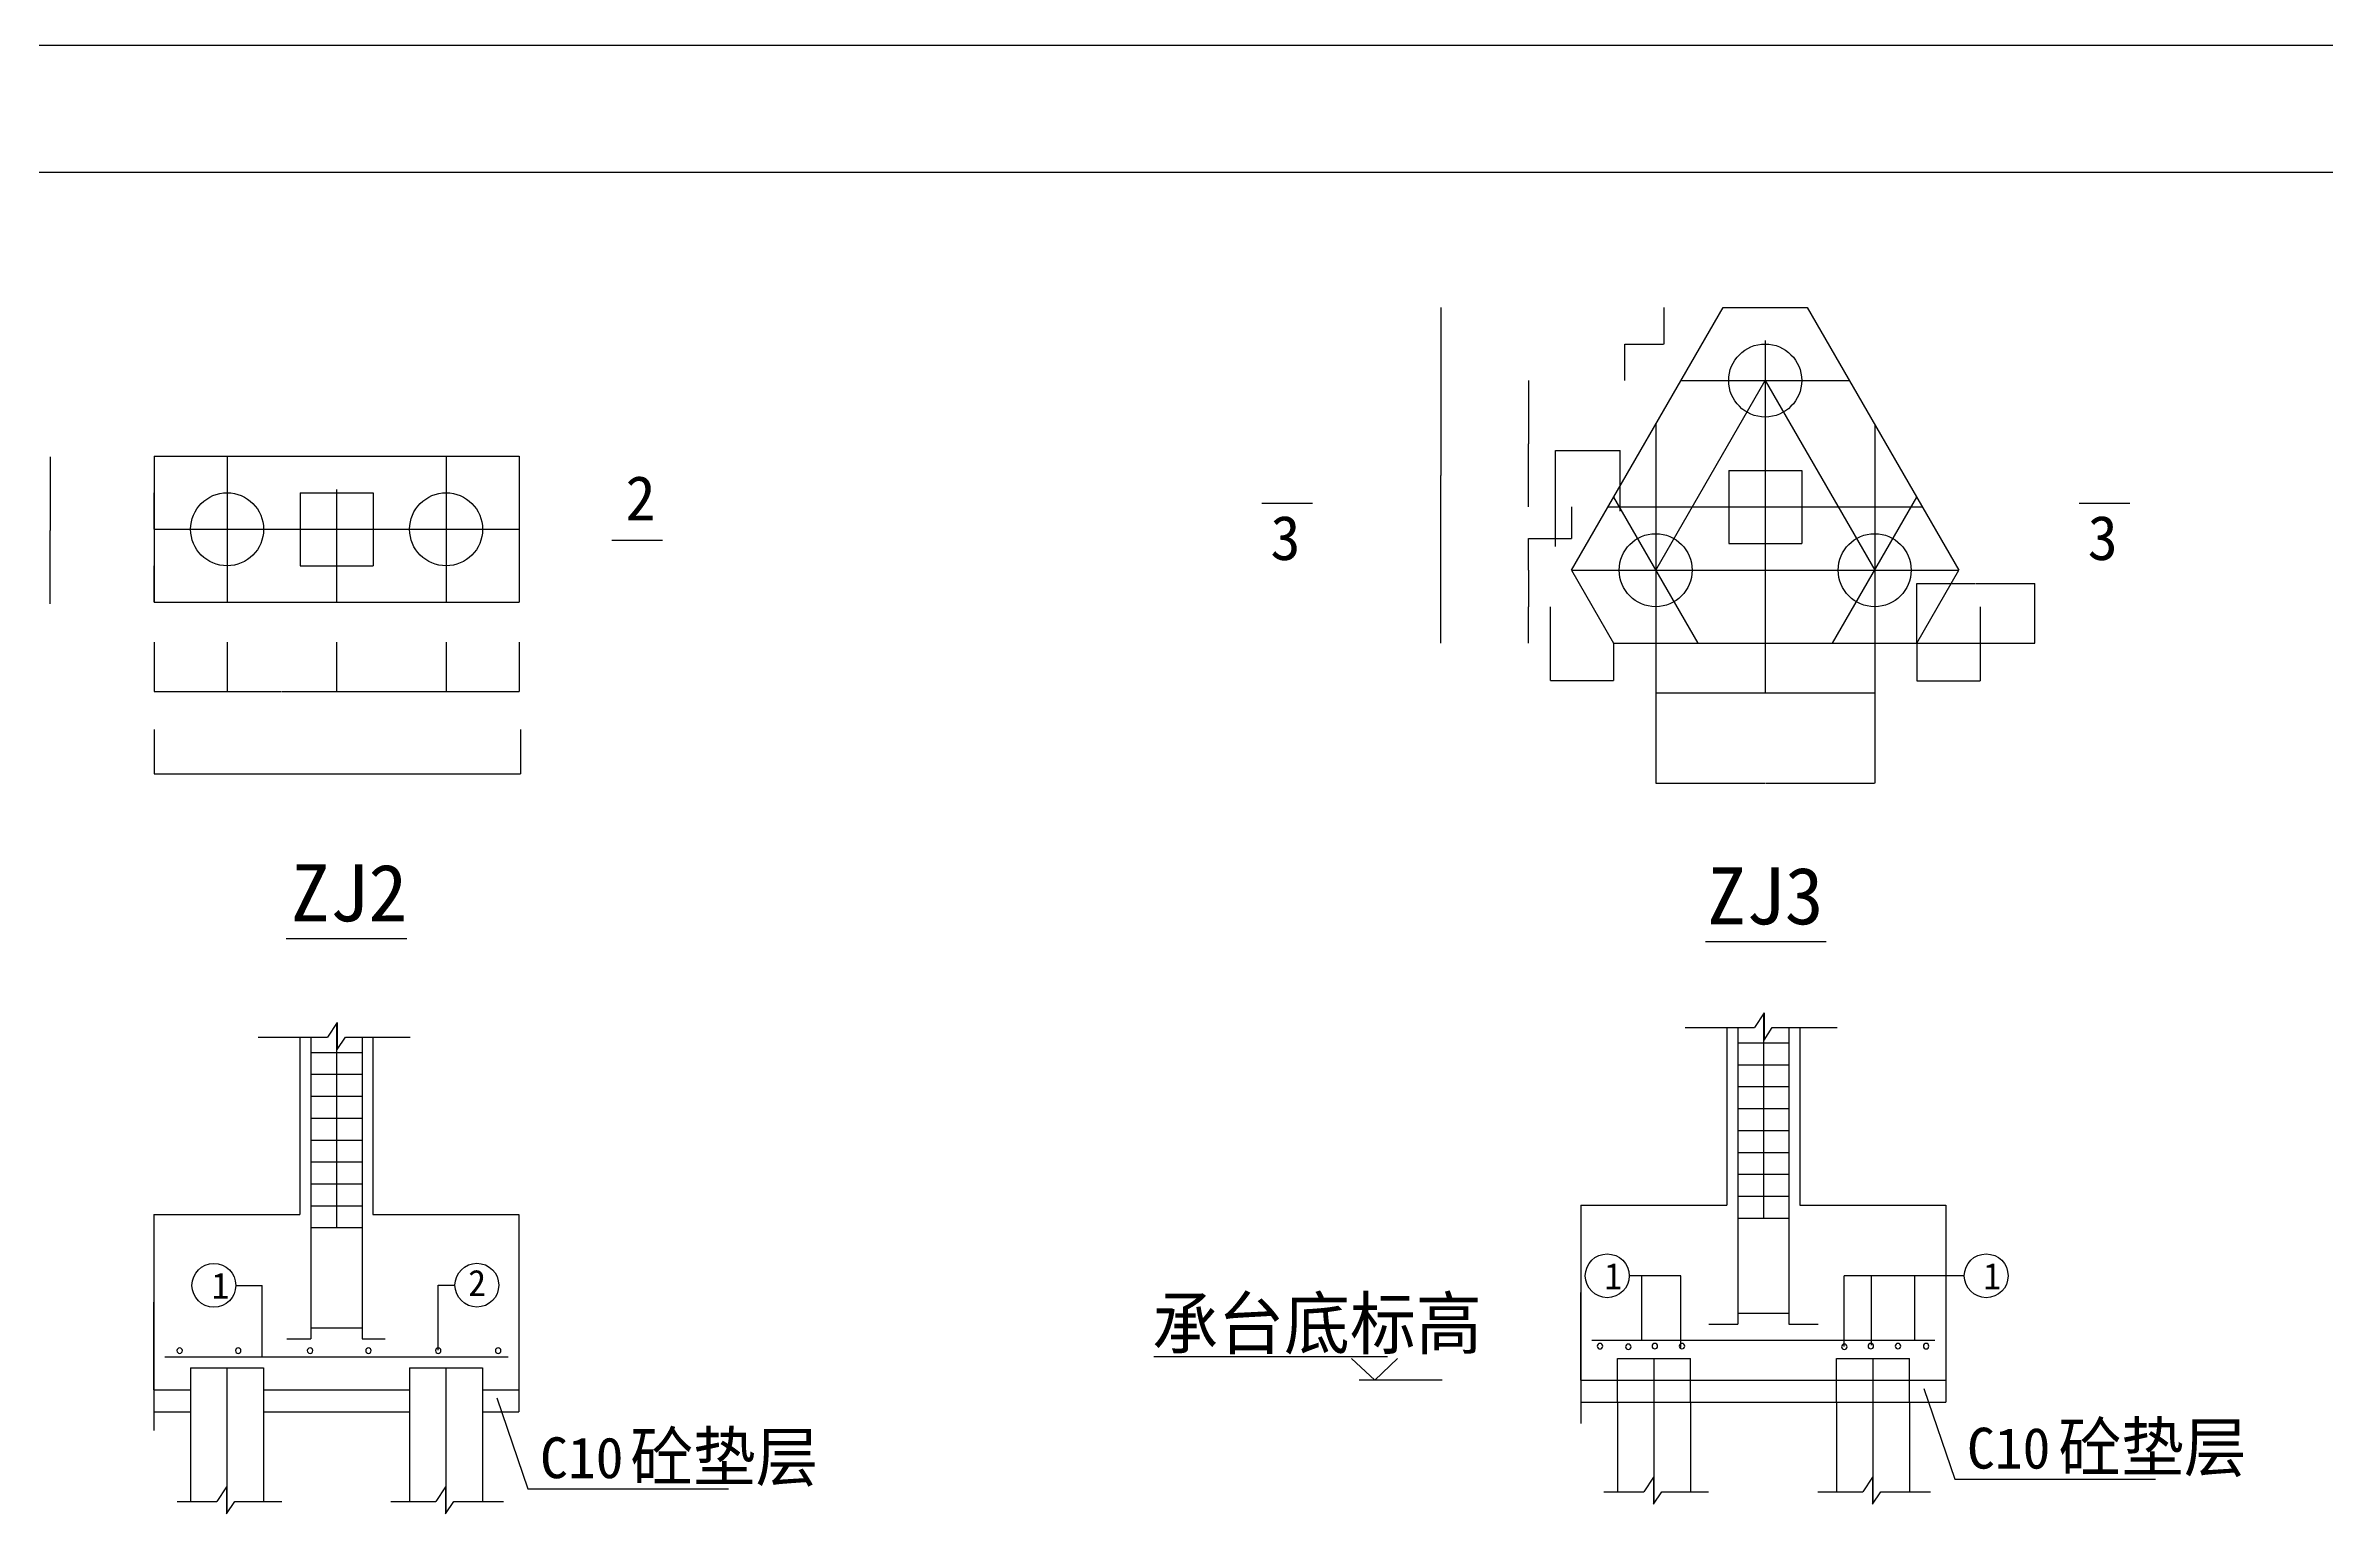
# Model space of a CAD drawing. Header units: metres. Extents: x 5647 to 71511, y 8406 to 50306.
# Drawn here: x 24143 to 42142, y 38653 to 50306 of the extents above; entities that cross this region are included whole.
import ezdxf

# ---------------------------------------------------------------- set-up
doc = ezdxf.new("R2010")
doc.units = ezdxf.units.M
for name, color, linetype in [('AXIS', 7, 'Continuous'), ('CCX', 7, 'Continuous'), ('HZ', 2, 'Continuous'), ('LI', 7, 'Continuous'), ('LIS', 2, 'Continuous'), ('LT', 7, 'Continuous'), ('LTX', 7, 'Continuous'), ('STEEL', 4, 'Continuous'), ('TXT', 7, 'Continuous'), ('ZU', 2, 'Continuous')]:
    doc.layers.add(name, color=color, linetype=linetype)
doc.dimstyles.get("Standard").update_dxf_attribs({"dimtxt": 2.5, "dimasz": 2.5, "dimexe": 1.25, "dimexo": 0.625, "dimtad": 1, "dimcen": 2.5, "dimazin": 3, "dimtfac": 1, "dimtmove": 0, "dimatfit": 3})

# ---------------------------------------------------------------- blocks, each defined once
blk = doc.blocks.new('_CLOSEDFILLED')
at = {"color": 0, "linetype": 'BYBLOCK'}
blk.add_solid([(-1, 0), (0, 0), (-1, 0)], dxfattribs=at)
blk = doc.blocks.new('*D3')
for p, q in [((36848.97, 44899.98), (36848.97, 44487.01)), ((38577.14, 44899.98), (38577.14, 44487.01)), ((36849.22, 44487.01), (37711.055, 44487.01)), ((37715.055, 44487.01), (38576.89, 44487.01))]:
    blk.add_line(p, q)
at = {"layer": 'Defpoints'}
for p in [(36848.97, 44899.98), (38577.14, 44899.98), (36848.97, 44487.01)]:
    blk.add_point(p, dxfattribs=at)
at = {"xscale": 0.25, "yscale": 0.25, "rotation": 180}
blk.add_blockref('_CLOSEDFILLED', (36848.97, 44487.01), dxfattribs=at)
at = {"xscale": 0.25, "yscale": 0.25}
blk.add_blockref('_CLOSEDFILLED', (38577.14, 44487.01), dxfattribs=at)
at = {"insert": (37713.055, 44487.01), "char_height": 1, "attachment_point": 5}
blk.add_mtext('1500', dxfattribs=at)
blk = doc.blocks.new('*D16')
for p, q in [((36058.78, 46353.09), (36058.78, 47111.96)), ((36059.03, 47111.96), (36312.825, 47111.96)), ((36315.825, 47111.96), (36569.62, 47111.96)), ((36569.87, 46633.22), (36569.87, 47111.96))]:
    blk.add_line(p, q)
at = {"layer": 'Defpoints'}
for p in [(36058.78, 47111.96), (36569.87, 46633.22), (36058.78, 46353.09)]:
    blk.add_point(p, dxfattribs=at)
at = {"xscale": 0.25, "yscale": 0.25, "rotation": 180}
blk.add_blockref('_CLOSEDFILLED', (36058.78, 47111.96), dxfattribs=at)
at = {"xscale": 0.25, "yscale": 0.25}
blk.add_blockref('_CLOSEDFILLED', (36569.87, 47111.96), dxfattribs=at)
at = {"insert": (36314.325, 47111.96), "char_height": 1, "attachment_point": 5}
blk.add_mtext('500', dxfattribs=at)
blk = doc.blocks.new('*D17')
for p, q in [((35154.27, 48239.42), (35154.27, 46915.07)), ((35154.02, 46915.07), (35153.77, 46915.07)), ((35154.27, 45590.72), (35154.27, 46915.07)), ((35154.27, 46915.07), (35154.27, 46915.07)), ((35154.52, 46915.07), (35154.77, 46915.07))]:
    blk.add_line(p, q)
at = {"layer": 'Defpoints'}
for p in [(35154.27, 48239.42), (35154.27, 46915.07), (35154.27, 45590.72)]:
    blk.add_point(p, dxfattribs=at)
at = {"xscale": 0.25, "yscale": 0.25}
blk.add_blockref('_CLOSEDFILLED', (35154.27, 46915.07), dxfattribs=at)
at = {"xscale": 0.25, "yscale": 0.25, "rotation": 180}
blk.add_blockref('_CLOSEDFILLED', (35154.27, 46915.07), dxfattribs=at)
at = {"insert": (35154.27, 46916.195), "char_height": 1, "attachment_point": 5}
blk.add_mtext('2300', dxfattribs=at)
blk = doc.blocks.new('*D19')
for p, q in [((24177.69, 47060.58), (24177.69, 46480.67)), ((24177.44, 46480.67), (24177.19, 46480.67)), ((24177.69, 45900.76), (24177.69, 46480.67)), ((24177.69, 46480.67), (24177.69, 46480.67)), ((24177.94, 46480.67), (24178.19, 46480.67))]:
    blk.add_line(p, q)
at = {"layer": 'Defpoints'}
for p in [(24177.69, 47060.58), (24177.69, 46480.67), (24177.69, 45900.76)]:
    blk.add_point(p, dxfattribs=at)
at = {"xscale": 0.25, "yscale": 0.25}
blk.add_blockref('_CLOSEDFILLED', (24177.69, 46480.67), dxfattribs=at)
at = {"xscale": 0.25, "yscale": 0.25, "rotation": 180}
blk.add_blockref('_CLOSEDFILLED', (24177.69, 46480.67), dxfattribs=at)
at = {"insert": (24177.69, 46481.795), "char_height": 1, "attachment_point": 5}
blk.add_mtext('1000', dxfattribs=at)
blk = doc.blocks.new('*D21')
for p, q in [((24999.09, 44908.88), (24999.09, 44560.53)), ((27890.98, 44908.88), (27890.98, 44560.53)), ((24999.34, 44560.53), (26443.035, 44560.53)), ((26447.035, 44560.53), (27890.73, 44560.53))]:
    blk.add_line(p, q)
at = {"layer": 'Defpoints'}
for p in [(24999.09, 44908.88), (27890.98, 44908.88), (24999.09, 44560.53)]:
    blk.add_point(p, dxfattribs=at)
at = {"xscale": 0.25, "yscale": 0.25, "rotation": 180}
blk.add_blockref('_CLOSEDFILLED', (24999.09, 44560.53), dxfattribs=at)
at = {"xscale": 0.25, "yscale": 0.25}
blk.add_blockref('_CLOSEDFILLED', (27890.98, 44560.53), dxfattribs=at)
at = {"insert": (26445.035, 44560.53), "char_height": 1, "attachment_point": 5}
blk.add_mtext('2500', dxfattribs=at)
blk = doc.blocks.new('*D28')
for p, q in [((38909.72, 45590.72), (38909.72, 46062.77)), ((38909.97, 46062.77), (39372.775, 46062.77)), ((39378.775, 46062.77), (39841.58, 46062.77)), ((39841.83, 45590.72), (39841.83, 46062.77))]:
    blk.add_line(p, q)
at = {"layer": 'Defpoints'}
for p in [(38909.72, 46062.77), (38909.72, 45590.72), (39841.83, 45590.72)]:
    blk.add_point(p, dxfattribs=at)
at = {"layer": 'CCX', "xscale": 0.25, "yscale": 0.25, "rotation": 180}
blk.add_blockref('_CLOSEDFILLED', (38909.72, 46062.77), dxfattribs=at)
at = {"layer": 'CCX', "xscale": 0.25, "yscale": 0.25}
blk.add_blockref('_CLOSEDFILLED', (39841.83, 46062.77), dxfattribs=at)
at = {"layer": 'CCX', "insert": (39375.775, 46062.77), "char_height": 1, "attachment_point": 5}
blk.add_mtext('932,11', dxfattribs=at)
blk = doc.blocks.new('*D30')
for p, q in [((24999.09, 46489.41), (24999.09, 46201.39)), ((24998.84, 46201.39), (24998.59, 46201.39)), ((24999.09, 45913.36), (24999.09, 46201.39)), ((24999.09, 46201.39), (24999.09, 46201.39)), ((24999.34, 46201.39), (24999.59, 46201.39))]:
    blk.add_line(p, q)
at = {"layer": 'Defpoints'}
for p in [(24999.09, 46489.41), (24999.09, 46201.39), (24999.09, 45913.36)]:
    blk.add_point(p, dxfattribs=at)
at = {"layer": 'CCX', "xscale": 0.25, "yscale": 0.25}
blk.add_blockref('_CLOSEDFILLED', (24999.09, 46201.39), dxfattribs=at)
at = {"layer": 'CCX', "xscale": 0.25, "yscale": 0.25, "rotation": 180}
blk.add_blockref('_CLOSEDFILLED', (24999.09, 46201.39), dxfattribs=at)
at = {"layer": 'CCX', "insert": (24999.09, 46202.515), "char_height": 1, "attachment_point": 5}
blk.add_mtext('500', dxfattribs=at)
blk = doc.blocks.new('*D31')
for p, q in [((24999.09, 47065.47), (24999.09, 46777.44)), ((24998.84, 46777.44), (24998.59, 46777.44)), ((24999.09, 46489.41), (24999.09, 46777.44)), ((24999.09, 46777.44), (24999.09, 46777.44)), ((24999.34, 46777.44), (24999.59, 46777.44))]:
    blk.add_line(p, q)
at = {"layer": 'Defpoints'}
for p in [(24999.09, 47065.47), (24999.09, 46777.44), (24999.09, 46489.41)]:
    blk.add_point(p, dxfattribs=at)
at = {"layer": 'CCX', "xscale": 0.25, "yscale": 0.25}
blk.add_blockref('_CLOSEDFILLED', (24999.09, 46777.44), dxfattribs=at)
at = {"layer": 'CCX', "xscale": 0.25, "yscale": 0.25, "rotation": 180}
blk.add_blockref('_CLOSEDFILLED', (24999.09, 46777.44), dxfattribs=at)
at = {"layer": 'CCX', "insert": (24999.09, 46778.565), "char_height": 1, "attachment_point": 5}
blk.add_mtext('500', dxfattribs=at)
blk = doc.blocks.new('*D32')
for p, q in [((35845.63, 47663.37), (35845.63, 47164.5)), ((35845.38, 47164.5), (35845.13, 47164.5)), ((35845.63, 46665.64), (35845.63, 47164.5)), ((35845.63, 47164.5), (35845.63, 47164.5)), ((35845.88, 47164.5), (35846.13, 47164.5))]:
    blk.add_line(p, q)
at = {"layer": 'Defpoints'}
for p in [(35845.63, 47663.37), (35845.63, 47164.5), (35845.63, 46665.64)]:
    blk.add_point(p, dxfattribs=at)
at = {"layer": 'CCX', "xscale": 0.25, "yscale": 0.25}
blk.add_blockref('_CLOSEDFILLED', (35845.63, 47164.5), dxfattribs=at)
at = {"layer": 'CCX', "xscale": 0.25, "yscale": 0.25, "rotation": 180}
blk.add_blockref('_CLOSEDFILLED', (35845.63, 47164.5), dxfattribs=at)
at = {"layer": 'CCX', "insert": (35845.63, 47165.625), "char_height": 1, "attachment_point": 5}
blk.add_mtext('870', dxfattribs=at)
blk = doc.blocks.new('*D33')
for p, q in [((36184.16, 46665.64), (36184.16, 46416.2)), ((35845.63, 46166.77), (35845.63, 46416.2)), ((35845.88, 46416.2), (36013.395, 46416.2)), ((36016.395, 46416.2), (36183.91, 46416.2))]:
    blk.add_line(p, q)
at = {"layer": 'Defpoints'}
for p in [(36184.16, 46665.64), (35845.63, 46416.2), (35845.63, 46166.77)]:
    blk.add_point(p, dxfattribs=at)
at = {"layer": 'CCX', "xscale": 0.25, "yscale": 0.25, "rotation": 180}
blk.add_blockref('_CLOSEDFILLED', (35845.63, 46416.2), dxfattribs=at)
at = {"layer": 'CCX', "xscale": 0.25, "yscale": 0.25}
blk.add_blockref('_CLOSEDFILLED', (36184.16, 46416.2), dxfattribs=at)
at = {"layer": 'CCX', "insert": (36014.895, 46416.2), "char_height": 1, "attachment_point": 5}
blk.add_mtext('430', dxfattribs=at)
blk = doc.blocks.new('*D34')
for p, q in [((35845.63, 46166.77), (35845.63, 45878.74)), ((35845.38, 45878.74), (35845.13, 45878.74)), ((35845.63, 45590.72), (35845.63, 45878.74)), ((35845.63, 45878.74), (35845.63, 45878.74)), ((35845.88, 45878.74), (35846.13, 45878.74))]:
    blk.add_line(p, q)
at = {"layer": 'Defpoints'}
for p in [(35845.63, 46166.77), (35845.63, 45878.74), (35845.63, 45590.72)]:
    blk.add_point(p, dxfattribs=at)
at = {"layer": 'CCX', "xscale": 0.25, "yscale": 0.25}
blk.add_blockref('_CLOSEDFILLED', (35845.63, 45878.74), dxfattribs=at)
at = {"layer": 'CCX', "xscale": 0.25, "yscale": 0.25, "rotation": 180}
blk.add_blockref('_CLOSEDFILLED', (35845.63, 45878.74), dxfattribs=at)
at = {"layer": 'CCX', "insert": (35845.63, 45879.865), "char_height": 1, "attachment_point": 5}
blk.add_mtext('500', dxfattribs=at)
blk = doc.blocks.new('*D35')
for p, q in [((36912.16, 48239.42), (36912.16, 47951.39)), ((36606.4, 47663.37), (36606.4, 47951.39)), ((36606.65, 47951.39), (36757.78, 47951.39)), ((36760.78, 47951.39), (36911.91, 47951.39))]:
    blk.add_line(p, q)
at = {"layer": 'Defpoints'}
for p in [(36912.16, 48239.42), (36606.4, 47951.39), (36606.4, 47663.37)]:
    blk.add_point(p, dxfattribs=at)
at = {"layer": 'CCX', "xscale": 0.25, "yscale": 0.25, "rotation": 180}
blk.add_blockref('_CLOSEDFILLED', (36606.4, 47951.39), dxfattribs=at)
at = {"layer": 'CCX', "xscale": 0.25, "yscale": 0.25}
blk.add_blockref('_CLOSEDFILLED', (36912.16, 47951.39), dxfattribs=at)
at = {"layer": 'CCX', "insert": (36759.28, 47951.39), "char_height": 1, "attachment_point": 5}
blk.add_mtext('500', dxfattribs=at)
blk = doc.blocks.new('*D58')
for p, q in [((36258.35, 40237.44), (36258.1, 40237.44)), ((36258.6, 39947.34), (36258.6, 40237.44)), ((36258.6, 40033.75), (36258.6, 40237.44)), ((36258.6, 40237.44), (36258.6, 40237.44)), ((36258.85, 40237.44), (36259.1, 40237.44))]:
    blk.add_line(p, q)
at = {"layer": 'Defpoints'}
for p in [(36258.6, 40237.44), (36258.6, 40033.75), (36258.6, 39947.34)]:
    blk.add_point(p, dxfattribs=at)
at = {"layer": 'CCX', "xscale": 0.25, "yscale": 0.25}
blk.add_blockref('_CLOSEDFILLED', (36258.6, 40237.44), dxfattribs=at)
at = {"layer": 'CCX', "xscale": 0.25, "yscale": 0.25, "rotation": 180}
blk.add_blockref('_CLOSEDFILLED', (36258.6, 40237.44), dxfattribs=at)
at = {"layer": 'CCX', "insert": (36258.6, 40238.565), "char_height": 1, "attachment_point": 5}
blk.add_mtext('40', dxfattribs=at)
blk = doc.blocks.new('*D59')
for p, q in [((36258.35, 39866.46), (36258.1, 39866.46)), ((36258.6, 39947.34), (36258.6, 39866.46)), ((36258.6, 39774.52), (36258.6, 39866.46)), ((36258.6, 39866.46), (36258.6, 39866.46)), ((36258.85, 39866.46), (36259.1, 39866.46))]:
    blk.add_line(p, q)
at = {"layer": 'Defpoints'}
for p in [(36258.6, 39947.34), (36258.6, 39866.46), (36258.6, 39774.52)]:
    blk.add_point(p, dxfattribs=at)
at = {"layer": 'CCX', "xscale": 0.25, "yscale": 0.25}
blk.add_blockref('_CLOSEDFILLED', (36258.6, 39866.46), dxfattribs=at)
at = {"layer": 'CCX', "xscale": 0.25, "yscale": 0.25, "rotation": 180}
blk.add_blockref('_CLOSEDFILLED', (36258.6, 39866.46), dxfattribs=at)
at = {"layer": 'CCX', "insert": (36258.6, 39867.585), "char_height": 1, "attachment_point": 5}
blk.add_mtext('100', dxfattribs=at)
blk = doc.blocks.new('*D60')
for p, q in [((36258.6, 39774.52), (36258.6, 39432.35)), ((36258.6, 39601.7), (36258.6, 39432.35)), ((36258.35, 39432.35), (36258.1, 39432.35)), ((36258.6, 39432.35), (36258.6, 39432.35)), ((36258.85, 39432.35), (36259.1, 39432.35))]:
    blk.add_line(p, q)
at = {"layer": 'Defpoints'}
for p in [(36258.6, 39774.52), (36258.6, 39601.7), (36258.6, 39432.35)]:
    blk.add_point(p, dxfattribs=at)
at = {"layer": 'CCX', "xscale": 0.25, "yscale": 0.25}
blk.add_blockref('_CLOSEDFILLED', (36258.6, 39432.35), dxfattribs=at)
at = {"layer": 'CCX', "xscale": 0.25, "yscale": 0.25, "rotation": 180}
blk.add_blockref('_CLOSEDFILLED', (36258.6, 39432.35), dxfattribs=at)
at = {"layer": 'CCX', "insert": (36258.6, 39433.475), "char_height": 1, "attachment_point": 5}
blk.add_mtext('80', dxfattribs=at)
blk = doc.blocks.new('*D61')
for p, q in [((24997.87, 40138.09), (24997.62, 40138.09)), ((24998.12, 39871.88), (24998.12, 40138.09)), ((24998.12, 39958.28), (24998.12, 40138.09)), ((24998.12, 40138.09), (24998.12, 40138.09)), ((24998.37, 40138.09), (24998.62, 40138.09))]:
    blk.add_line(p, q)
at = {"layer": 'Defpoints'}
for p in [(24998.12, 40138.09), (24998.12, 39958.28), (24998.12, 39871.88)]:
    blk.add_point(p, dxfattribs=at)
at = {"layer": 'CCX', "xscale": 0.25, "yscale": 0.25}
blk.add_blockref('_CLOSEDFILLED', (24998.12, 40138.09), dxfattribs=at)
at = {"layer": 'CCX', "xscale": 0.25, "yscale": 0.25, "rotation": 180}
blk.add_blockref('_CLOSEDFILLED', (24998.12, 40138.09), dxfattribs=at)
at = {"layer": 'CCX', "insert": (24998.12, 40139.215), "char_height": 1, "attachment_point": 5}
blk.add_mtext('40', dxfattribs=at)
blk = doc.blocks.new('*D62')
for p, q in [((24998.12, 39699.06), (24998.12, 39378)), ((24998.12, 39526.24), (24998.12, 39378)), ((24997.87, 39378), (24997.62, 39378)), ((24998.12, 39378), (24998.12, 39378)), ((24998.37, 39378), (24998.62, 39378))]:
    blk.add_line(p, q)
at = {"layer": 'Defpoints'}
for p in [(24998.12, 39699.06), (24998.12, 39526.24), (24998.12, 39378)]:
    blk.add_point(p, dxfattribs=at)
at = {"layer": 'CCX', "xscale": 0.25, "yscale": 0.25}
blk.add_blockref('_CLOSEDFILLED', (24998.12, 39378), dxfattribs=at)
at = {"layer": 'CCX', "xscale": 0.25, "yscale": 0.25, "rotation": 180}
blk.add_blockref('_CLOSEDFILLED', (24998.12, 39378), dxfattribs=at)
at = {"layer": 'CCX', "insert": (24998.12, 39379.125), "char_height": 1, "attachment_point": 5}
blk.add_mtext('80', dxfattribs=at)
blk = doc.blocks.new('*D63')
for p, q in [((24997.87, 39818.05), (24997.62, 39818.05)), ((24998.12, 39871.88), (24998.12, 39818.05)), ((24998.12, 39699.06), (24998.12, 39818.05)), ((24998.12, 39818.05), (24998.12, 39818.05)), ((24998.37, 39818.05), (24998.62, 39818.05))]:
    blk.add_line(p, q)
at = {"layer": 'Defpoints'}
for p in [(24998.12, 39871.88), (24998.12, 39818.05), (24998.12, 39699.06)]:
    blk.add_point(p, dxfattribs=at)
at = {"layer": 'CCX', "xscale": 0.25, "yscale": 0.25}
blk.add_blockref('_CLOSEDFILLED', (24998.12, 39818.05), dxfattribs=at)
at = {"layer": 'CCX', "xscale": 0.25, "yscale": 0.25, "rotation": 180}
blk.add_blockref('_CLOSEDFILLED', (24998.12, 39818.05), dxfattribs=at)
at = {"layer": 'CCX', "insert": (24998.12, 39819.175), "char_height": 1, "attachment_point": 5}
blk.add_mtext('100', dxfattribs=at)
blk = doc.blocks.new('*D65')
for p, q in [((36258.6, 41157.06), (36258.6, 40465.79)), ((36258.35, 40465.79), (36258.1, 40465.79)), ((36258.6, 39774.52), (36258.6, 40465.79)), ((36258.6, 40465.79), (36258.6, 40465.79)), ((36258.85, 40465.79), (36259.1, 40465.79))]:
    blk.add_line(p, q)
at = {"layer": 'Defpoints'}
for p in [(36258.6, 41157.06), (36258.6, 40465.79), (36258.6, 39774.52)]:
    blk.add_point(p, dxfattribs=at)
at = {"layer": 'CCX', "xscale": 0.25, "yscale": 0.25}
blk.add_blockref('_CLOSEDFILLED', (36258.6, 40465.79), dxfattribs=at)
at = {"layer": 'CCX', "xscale": 0.25, "yscale": 0.25, "rotation": 180}
blk.add_blockref('_CLOSEDFILLED', (36258.6, 40465.79), dxfattribs=at)
at = {"layer": 'CCX', "insert": (36258.6, 40466.915), "char_height": 1, "attachment_point": 5}
blk.add_mtext('H', dxfattribs=at)
blk = doc.blocks.new('*D66')
for p, q in [((24998.12, 41081.59), (24998.12, 40390.33)), ((24997.87, 40390.33), (24997.62, 40390.33)), ((24998.12, 39699.06), (24998.12, 40390.33)), ((24998.12, 40390.33), (24998.12, 40390.33)), ((24998.37, 40390.33), (24998.62, 40390.33))]:
    blk.add_line(p, q)
at = {"layer": 'Defpoints'}
for p in [(24998.12, 41081.59), (24998.12, 40390.33), (24998.12, 39699.06)]:
    blk.add_point(p, dxfattribs=at)
at = {"layer": 'CCX', "xscale": 0.25, "yscale": 0.25}
blk.add_blockref('_CLOSEDFILLED', (24998.12, 40390.33), dxfattribs=at)
at = {"layer": 'CCX', "xscale": 0.25, "yscale": 0.25, "rotation": 180}
blk.add_blockref('_CLOSEDFILLED', (24998.12, 40390.33), dxfattribs=at)
at = {"layer": 'CCX', "insert": (24998.12, 40391.455), "char_height": 1, "attachment_point": 5}
blk.add_mtext('H', dxfattribs=at)
blk = doc.blocks.new('*D105')
for p, q in [((36848.97, 45590.72), (36848.97, 45199.98)), ((37713.05, 45590.72), (37713.05, 45199.98)), ((36849.22, 45199.98), (37279.51, 45199.98)), ((37282.51, 45199.98), (37712.8, 45199.98))]:
    blk.add_line(p, q)
at = {"layer": 'Defpoints'}
for p in [(36848.97, 45590.72), (37713.05, 45590.72), (36848.97, 45199.98)]:
    blk.add_point(p, dxfattribs=at)
at = {"layer": 'CCX', "xscale": 0.25, "yscale": 0.25, "rotation": 180}
blk.add_blockref('_CLOSEDFILLED', (36848.97, 45199.98), dxfattribs=at)
at = {"layer": 'CCX', "xscale": 0.25, "yscale": 0.25}
blk.add_blockref('_CLOSEDFILLED', (37713.05, 45199.98), dxfattribs=at)
at = {"layer": 'CCX', "insert": (37281.01, 45199.98), "char_height": 1, "attachment_point": 5}
blk.add_mtext('750', dxfattribs=at)
blk = doc.blocks.new('*D106')
for p, q in [((37713.05, 45590.72), (37713.05, 45199.98)), ((38577.14, 45590.72), (38577.14, 45199.98)), ((37713.3, 45199.98), (38143.595, 45199.98)), ((38146.595, 45199.98), (38576.89, 45199.98))]:
    blk.add_line(p, q)
at = {"layer": 'Defpoints'}
for p in [(37713.05, 45590.72), (38577.14, 45590.72), (37713.05, 45199.98)]:
    blk.add_point(p, dxfattribs=at)
at = {"layer": 'CCX', "xscale": 0.25, "yscale": 0.25, "rotation": 180}
blk.add_blockref('_CLOSEDFILLED', (37713.05, 45199.98), dxfattribs=at)
at = {"layer": 'CCX', "xscale": 0.25, "yscale": 0.25}
blk.add_blockref('_CLOSEDFILLED', (38577.14, 45199.98), dxfattribs=at)
at = {"layer": 'CCX', "insert": (38145.095, 45199.98), "char_height": 1, "attachment_point": 5}
blk.add_mtext('750', dxfattribs=at)
blk = doc.blocks.new('*D107')
for p, q in [((36017.5, 45878.76), (36017.5, 45297.29)), ((36516.39, 45590.72), (36516.39, 45297.29)), ((36017.75, 45297.29), (36265.445, 45297.29)), ((36268.445, 45297.29), (36516.14, 45297.29))]:
    blk.add_line(p, q)
at = {"layer": 'Defpoints'}
for p in [(36017.5, 45878.76), (36516.39, 45590.72), (36017.5, 45297.29)]:
    blk.add_point(p, dxfattribs=at)
at = {"layer": 'CCX', "xscale": 0.25, "yscale": 0.25, "rotation": 180}
blk.add_blockref('_CLOSEDFILLED', (36017.5, 45297.29), dxfattribs=at)
at = {"layer": 'CCX', "xscale": 0.25, "yscale": 0.25}
blk.add_blockref('_CLOSEDFILLED', (36516.39, 45297.29), dxfattribs=at)
at = {"layer": 'CCX', "insert": (36266.945, 45297.29), "char_height": 1, "attachment_point": 5}
blk.add_mtext('500', dxfattribs=at)
blk = doc.blocks.new('*D108')
for p, q in [((39408.6, 45878.76), (39408.6, 45292.89)), ((38909.72, 45590.72), (38909.72, 45292.89)), ((38909.97, 45292.89), (39157.66, 45292.89)), ((39160.66, 45292.89), (39408.35, 45292.89))]:
    blk.add_line(p, q)
at = {"layer": 'Defpoints'}
for p in [(39408.6, 45878.76), (38909.72, 45590.72), (38909.72, 45292.89)]:
    blk.add_point(p, dxfattribs=at)
at = {"layer": 'CCX', "xscale": 0.25, "yscale": 0.25, "rotation": 180}
blk.add_blockref('_CLOSEDFILLED', (38909.72, 45292.89), dxfattribs=at)
at = {"layer": 'CCX', "xscale": 0.25, "yscale": 0.25}
blk.add_blockref('_CLOSEDFILLED', (39408.6, 45292.89), dxfattribs=at)
at = {"layer": 'CCX', "insert": (39159.16, 45292.89), "char_height": 1, "attachment_point": 5}
blk.add_mtext('500', dxfattribs=at)
blk = doc.blocks.new('*D109')
for p, q in [((24999.09, 45599.62), (24999.09, 45208.88)), ((25575.15, 45599.62), (25575.15, 45208.88)), ((24999.34, 45208.88), (25285.62, 45208.88)), ((25288.62, 45208.88), (25574.9, 45208.88))]:
    blk.add_line(p, q)
at = {"layer": 'Defpoints'}
for p in [(24999.09, 45599.62), (25575.15, 45599.62), (24999.09, 45208.88)]:
    blk.add_point(p, dxfattribs=at)
at = {"layer": 'CCX', "xscale": 0.25, "yscale": 0.25, "rotation": 180}
blk.add_blockref('_CLOSEDFILLED', (24999.09, 45208.88), dxfattribs=at)
at = {"layer": 'CCX', "xscale": 0.25, "yscale": 0.25}
blk.add_blockref('_CLOSEDFILLED', (25575.15, 45208.88), dxfattribs=at)
at = {"layer": 'CCX', "insert": (25287.12, 45208.88), "char_height": 1, "attachment_point": 5}
blk.add_mtext('500', dxfattribs=at)
blk = doc.blocks.new('*D110')
for p, q in [((25575.15, 45599.62), (25575.15, 45208.88)), ((26439.23, 45599.62), (26439.23, 45208.88)), ((25575.4, 45208.88), (26005.69, 45208.88)), ((26008.69, 45208.88), (26438.98, 45208.88))]:
    blk.add_line(p, q)
at = {"layer": 'Defpoints'}
for p in [(25575.15, 45599.62), (26439.23, 45599.62), (25575.15, 45208.88)]:
    blk.add_point(p, dxfattribs=at)
at = {"layer": 'CCX', "xscale": 0.25, "yscale": 0.25, "rotation": 180}
blk.add_blockref('_CLOSEDFILLED', (25575.15, 45208.88), dxfattribs=at)
at = {"layer": 'CCX', "xscale": 0.25, "yscale": 0.25}
blk.add_blockref('_CLOSEDFILLED', (26439.23, 45208.88), dxfattribs=at)
at = {"layer": 'CCX', "insert": (26007.19, 45208.88), "char_height": 1, "attachment_point": 5}
blk.add_mtext('750', dxfattribs=at)
blk = doc.blocks.new('*D111')
for p, q in [((26439.23, 45599.62), (26439.23, 45208.88)), ((27303.32, 45599.62), (27303.32, 45208.88)), ((26439.48, 45208.88), (26869.775, 45208.88)), ((26872.775, 45208.88), (27303.07, 45208.88))]:
    blk.add_line(p, q)
at = {"layer": 'Defpoints'}
for p in [(26439.23, 45599.62), (27303.32, 45599.62), (26439.23, 45208.88)]:
    blk.add_point(p, dxfattribs=at)
at = {"layer": 'CCX', "xscale": 0.25, "yscale": 0.25, "rotation": 180}
blk.add_blockref('_CLOSEDFILLED', (26439.23, 45208.88), dxfattribs=at)
at = {"layer": 'CCX', "xscale": 0.25, "yscale": 0.25}
blk.add_blockref('_CLOSEDFILLED', (27303.32, 45208.88), dxfattribs=at)
at = {"layer": 'CCX', "insert": (26871.275, 45208.88), "char_height": 1, "attachment_point": 5}
blk.add_mtext('750', dxfattribs=at)
blk = doc.blocks.new('*D112')
for p, q in [((27303.32, 45599.62), (27303.32, 45208.88)), ((27879.37, 45599.62), (27879.37, 45208.88)), ((27303.57, 45208.88), (27589.845, 45208.88)), ((27592.845, 45208.88), (27879.12, 45208.88))]:
    blk.add_line(p, q)
at = {"layer": 'Defpoints'}
for p in [(27303.32, 45599.62), (27879.37, 45599.62), (27303.32, 45208.88)]:
    blk.add_point(p, dxfattribs=at)
at = {"layer": 'CCX', "xscale": 0.25, "yscale": 0.25, "rotation": 180}
blk.add_blockref('_CLOSEDFILLED', (27303.32, 45208.88), dxfattribs=at)
at = {"layer": 'CCX', "xscale": 0.25, "yscale": 0.25}
blk.add_blockref('_CLOSEDFILLED', (27879.37, 45208.88), dxfattribs=at)
at = {"layer": 'CCX', "insert": (27591.345, 45208.88), "char_height": 1, "attachment_point": 5}
blk.add_mtext('500', dxfattribs=at)

msp = doc.modelspace()

# ---------------------------------------------------------------- linework, layer by layer
for points in [[(5647.47, 8406.01), (65047.47, 8406.01), (65047.47, 50306.01), (5647.47, 50306.01)], [(8147.47, 9406.01), (64047.47, 9406.01), (64047.47, 49306.01), (8147.47, 49306.01)]]:
    msp.add_lwpolyline(points, close=True)
at = {"layer": 'AXIS'}
for p, q in [((37713.05, 47978), (37713.05, 45590.72)), ((36848.97, 46166.77), (37713.05, 47663.37)), ((37047.88, 47663.37), (38378.23, 47663.37)), ((37713.05, 47663.37), (38577.14, 46166.77)), ((36848.97, 47318.86), (36848.97, 44715.44)), ((38577.14, 47318.86), (38577.14, 44715.44)), ((25575.15, 47065.47), (25575.15, 45913.36)), ((27303.32, 47065.47), (27303.32, 45913.36)), ((26439.23, 46804.04), (26439.23, 45913.36)), ((36471.82, 46665.64), (38954.29, 46665.64)), ((36516.38, 46742.82), (37181.56, 45590.72)), ((38244.54, 45590.72), (38909.73, 46742.82)), ((24999.09, 46489.41), (27879.37, 46489.41)), ((36183.92, 46166.77), (39242.19, 46166.77)), ((38909.72, 45590.72), (39841.83, 45590.72)), ((37698.74, 42665.71), (37698.74, 41054.3)), ((26438.26, 42590.25), (26438.26, 40978.84)), ((25574.18, 39871.88), (25574.18, 38725.47)), ((27302.35, 39871.88), (27302.35, 38725.47)), ((36834.65, 39947.34), (36834.65, 38800.94)), ((38562.82, 39947.34), (38562.82, 38800.94))]:
    msp.add_line(p, q, dxfattribs=at)
at = {"layer": 'LI'}
for centre in [(37713.05, 47663.37), (25575.15, 46489.41), (27303.32, 46489.41), (36848.97, 46166.77), (38577.14, 46166.77)]:
    msp.add_circle(centre, 288.03, dxfattribs=at)
at = {"layer": 'LIS'}
for p, q in [((36183.79, 46166.77), (37380.47, 48239.42)), ((37380.47, 48239.42), (38045.63, 48239.42)), ((38045.63, 48239.42), (39242.31, 46166.77)), ((24999.09, 47065.47), (27879.37, 47065.47)), ((24999.09, 47065.47), (24999.09, 45913.36)), ((27879.37, 47065.47), (27879.37, 45913.36)), ((36183.79, 46166.77), (36516.39, 45590.72)), ((38909.72, 45590.72), (39242.31, 46166.77)), ((24999.09, 45913.36), (27879.37, 45913.36)), ((36516.39, 45590.72), (38909.72, 45590.72)), ((26150.23, 42481.38), (26150.23, 41081.59)), ((26726.29, 42481.38), (26726.29, 41081.59)), ((37410.71, 42556.84), (37410.71, 41157.06)), ((37986.77, 42556.84), (37986.77, 41157.06)), ((24998.12, 41081.59), (26150.23, 41081.59)), ((24998.12, 41081.59), (24998.12, 39526.24)), ((26726.29, 41081.59), (27878.4, 41081.59)), ((27878.4, 41081.59), (27878.4, 39526.24)), ((36258.6, 41157.06), (37410.71, 41157.06)), ((36258.6, 41157.06), (36258.6, 39601.7)), ((37986.77, 41157.06), (39138.88, 41157.06)), ((39138.88, 41157.06), (39138.88, 39601.7)), ((25286.15, 39871.88), (25862.21, 39871.88)), ((25286.15, 39871.88), (25286.15, 38817.89)), ((25862.21, 39871.88), (25862.21, 38817.89)), ((27014.32, 39871.88), (27590.38, 39871.88)), ((27014.32, 39871.88), (27014.32, 38817.89)), ((27590.38, 39871.88), (27590.38, 38817.89)), ((24998.12, 39699.06), (25286.15, 39699.06)), ((25862.21, 39699.06), (27014.32, 39699.06)), ((27590.38, 39699.06), (27878.4, 39699.06)), ((36258.6, 39774.52), (39138.88, 39774.52)), ((36258.6, 39601.7), (39138.88, 39601.7)), ((24998.12, 39526.24), (25286.15, 39526.24)), ((25862.21, 39526.24), (27014.32, 39526.24)), ((27590.38, 39526.24), (27878.4, 39526.24))]:
    msp.add_line(p, q, dxfattribs=at)
at = {"layer": 'LT'}
for p, q in [((37703.81, 42673.5), (37627.8, 42556.84)), ((37703.81, 42673.5), (37703.81, 42459)), ((25820.16, 42481.38), (26367.32, 42481.38)), ((26443.33, 42598.03), (26367.32, 42481.38)), ((26443.33, 42598.03), (26443.33, 42383.53)), ((26443.33, 42383.53), (26508.6, 42481.38)), ((26508.6, 42481.38), (27019.44, 42481.38)), ((37080.63, 42556.84), (37627.8, 42556.84)), ((37703.81, 42459), (37769.08, 42556.84)), ((37769.08, 42556.84), (38279.92, 42556.84)), ((25643.41, 40523.16), (25852.47, 40523.16)), ((25852.47, 39958.28), (25852.47, 40523.16)), ((27241.59, 40524.86), (27373.45, 40524.86)), ((27241.59, 40011.38), (27241.59, 40524.86)), ((37047.08, 40598.62), (36639.28, 40598.62)), ((36738.79, 40091.05), (36738.79, 40598.62)), ((37047.08, 40033.75), (37047.08, 40598.62)), ((39284.45, 40598.62), (38336.65, 40598.62)), ((38336.65, 40040.7), (38336.65, 40598.62)), ((38551.71, 40050.47), (38551.71, 40598.62)), ((38893.86, 40091.05), (38893.86, 40598.62)), ((34733.78, 39959.41), (32889.63, 39959.41)), ((34632.04, 39774.52), (34447.55, 39947.34)), ((34811.21, 39947.34), (34632.04, 39774.52)), ((27704.06, 39634.56), (27949.14, 38917.7)), ((35164.6, 39774.52), (34510.06, 39774.52)), ((36546.63, 39601.7), (36546.63, 38893.35)), ((37122.68, 39601.7), (37122.68, 38893.35)), ((38274.79, 39601.7), (38274.79, 38893.35)), ((38850.85, 39601.7), (38850.85, 38893.35)), ((38964.54, 39710.02), (39209.62, 38993.16)), ((25570.56, 38934.55), (25494.55, 38817.89)), ((25570.56, 38934.55), (25570.56, 38720.05)), ((27298.73, 38934.55), (27222.72, 38817.89)), ((27298.73, 38934.55), (27298.73, 38720.05)), ((27949.14, 38917.7), (29532.84, 38917.7)), ((36440.38, 38893.35), (36755.02, 38893.35)), ((36831.03, 39010.01), (36755.02, 38893.35)), ((36831.03, 39010.01), (36831.03, 38795.51)), ((36831.03, 38795.51), (36896.3, 38893.35)), ((36896.3, 38893.35), (37266.23, 38893.35)), ((38127.35, 38893.35), (38483.19, 38893.35)), ((38559.2, 39010.01), (38483.19, 38893.35)), ((38559.2, 39010.01), (38559.2, 38795.51)), ((38559.2, 38795.51), (38624.47, 38893.35)), ((38624.47, 38893.35), (39017.98, 38893.35)), ((39209.62, 38993.16), (40793.32, 38993.16)), ((25179.9, 38817.89), (25494.55, 38817.89)), ((25570.56, 38720.05), (25635.83, 38817.89)), ((25635.83, 38817.89), (26005.76, 38817.89)), ((26866.88, 38817.89), (27222.72, 38817.89)), ((27298.73, 38720.05), (27363.99, 38817.89)), ((27363.99, 38817.89), (27757.51, 38817.89))]:
    msp.add_line(p, q, dxfattribs=at)
for points in [[(33741.52, 46694.56), (34141.29, 46694.56)], [(40191.08, 46694.56), (40590.84, 46694.56)], [(28611.96, 46402.81), (29011.73, 46402.81)], [(26041.28, 43259.66), (26993.36, 43259.66)], [(37241.4, 43235.79), (38193.47, 43235.79)]]:
    msp.add_lwpolyline(points, dxfattribs=at)
for points in [[(25179.5, 40008.28, 1), (25222.7, 40008.28, 1)], [(25641.5, 40008.28, 1), (25684.71, 40008.28, 1)], [(26208.25, 40008.28, 1), (26251.45, 40008.28, 1)], [(26669.09, 40008.28, 1), (26712.3, 40008.28, 1)], [(27219.82, 40008.28, 1), (27263.03, 40008.28, 1)], [(27692.77, 40008.28, 1), (27735.98, 40008.28, 1)], [(36387.67, 40043.62, 1), (36430.87, 40043.62, 1)], [(36611.86, 40038.99, 1), (36655.07, 40038.99, 1)], [(36820.65, 40043.97, 1), (36863.85, 40043.97, 1)], [(37034.85, 40043.97, 1), (37078.05, 40043.97, 1)], [(38316.55, 40038.99, 1), (38359.75, 40038.99, 1)], [(38525.34, 40043.97, 1), (38568.54, 40043.97, 1)], [(38739.53, 40043.97, 1), (38782.74, 40043.97, 1)], [(38961.51, 40043.63, 1), (39004.72, 40043.63, 1)]]:
    msp.add_lwpolyline(points, format="xyb", close=True, dxfattribs=at)
for centre in [(25470.6, 40523.16), (27546.27, 40524.86), (36466.46, 40598.62), (39457.26, 40598.62)]:
    msp.add_circle(centre, 172.82, dxfattribs=at)
at = {"layer": 'LTX'}
for p, q in [((36546.63, 39947.34), (37122.68, 39947.34)), ((36546.63, 39601.7), (36546.63, 39947.34)), ((37122.68, 39601.7), (37122.68, 39947.34)), ((38274.79, 39601.7), (38274.79, 39947.34)), ((38274.79, 39947.34), (38850.85, 39947.34)), ((38850.85, 39601.7), (38850.85, 39947.34))]:
    msp.add_line(p, q, dxfattribs=at)
at = {"layer": 'STEEL'}
for p, q in [((26236.64, 42481.38), (26236.64, 40102.3)), ((26639.88, 42481.38), (26639.88, 40102.3)), ((37497.12, 42556.84), (37497.12, 40217.87)), ((37900.36, 42556.84), (37900.36, 40217.87)), ((26236.64, 42361.38), (26639.88, 42361.38)), ((37497.12, 42436.84), (37900.36, 42436.84)), ((26236.64, 42188.56), (26639.88, 42188.56)), ((37497.12, 42264.02), (37900.36, 42264.02)), ((26236.64, 42015.74), (26639.88, 42015.74)), ((37497.12, 42091.21), (37900.36, 42091.21)), ((26236.64, 41842.93), (26639.88, 41842.93)), ((37497.12, 41918.39), (37900.36, 41918.39)), ((26236.64, 41670.11), (26639.88, 41670.11)), ((37497.12, 41745.57), (37900.36, 41745.57)), ((26236.64, 41497.29), (26639.88, 41497.29)), ((37497.12, 41572.75), (37900.36, 41572.75)), ((37497.12, 41399.94), (37900.36, 41399.94)), ((26236.64, 41324.48), (26639.88, 41324.48)), ((37497.12, 41227.12), (37900.36, 41227.12)), ((26236.64, 41151.66), (26639.88, 41151.66)), ((37497.12, 41054.3), (37900.36, 41054.3)), ((26236.64, 40978.84), (26639.88, 40978.84)), ((26236.64, 40187.76), (26639.88, 40187.76)), ((37269.32, 40217.87), (37497.12, 40217.87)), ((37497.12, 40303.34), (37900.36, 40303.34)), ((37900.36, 40217.87), (38130.59, 40217.87)), ((25084.53, 39958.28), (27792, 39958.28)), ((26046.31, 40102.3), (26236.64, 40102.3)), ((26639.88, 40102.3), (26821.97, 40102.3)), ((36345.01, 40091.05), (39052.47, 40091.05))]:
    msp.add_line(p, q, dxfattribs=at)
at = {"layer": 'ZU'}
for p, q in [((37425.02, 46953.66), (38001.08, 46953.66)), ((37425.02, 46953.66), (37425.02, 46377.61)), ((38001.08, 46953.66), (38001.08, 46377.61)), ((26151.21, 46777.44), (26727.26, 46777.44)), ((26151.21, 46777.44), (26151.21, 46201.39)), ((26727.26, 46777.44), (26727.26, 46201.39)), ((37425.02, 46377.61), (38001.08, 46377.61)), ((26151.21, 46201.39), (26727.26, 46201.39))]:
    msp.add_line(p, q, dxfattribs=at)

# ---------------------------------------------------------------- texts
at = {"layer": 'HZ'}
for s, p in [('1', (36443.61, 40492.57)), ('1', (39434.41, 40492.57)), ('1', (25452.09, 40417.1)), ('2', (27477.63, 40438.81))]:
    msp.add_text(s, height=207.38, dxfattribs=at).set_placement(p)
at = {"layer": 'TXT'}
for s, height, p in [('2', 350, (28718.82, 46560.69)), ('3', 350, (33808.35, 46247.2)), ('3', 350, (40257.9, 46247.2)), ('ZJ2', 450, (26078.35, 43395.99)), ('ZJ3', 450, (37255.43, 43372.12)), ('承台底标高', 400.21, (32875.47, 40023.31)), ('砼垫层', 380.2, (40028.6, 39055.91)), ('C10', 322.59, (28045.09, 39001.84)), ('砼垫层', 380.2, (28757.74, 38980.45)), ('C10', 322.59, (39305.57, 39077.3))]:
    msp.add_text(s, height=height, dxfattribs=at).set_placement(p)

# ---------------------------------------------------------------- dimensions: what is measured, and where the dimension line sits
for base, p1, p2, text, picture, middle in [((35154.27, 46915.07), (35154.27, 45590.72), (35154.27, 48239.42), '2300', '*D17', (35154.27, 46916.195)), ((24177.69, 46480.67), (24177.69, 45900.76), (24177.69, 47060.58), '1000', '*D19', (24177.69, 46481.795)), ((36058.78, 47111.96), (36058.78, 46353.09), (36569.87, 46633.22), '500', '*D16', (36314.325, 47111.96)), ((24999.09, 44560.53), (24999.09, 44908.88), (27890.98, 44908.88), '2500', '*D21', (26445.035, 44560.53)), ((36848.97, 44487.01), (36848.97, 44899.98), (38577.14, 44899.98), '1500', '*D3', (37713.055, 44487.01))]:
    dim = msp.add_linear_dim(base=base, p1=p1, p2=p2, text=text, dimstyle='Standard')
    dim.commit()
    dim.dimension.update_dxf_attribs({"geometry": picture, "text_midpoint": middle})
at = {"layer": 'CCX'}
for base, p1, p2, text, picture, middle in [((36606.4, 47951.39), (36606.4, 47663.37), (36912.16, 48239.42), '500', '*D35', (36759.28, 47951.39)), ((35845.63, 47164.5), (35845.63, 46665.64), (35845.63, 47663.37), '870', '*D32', (35845.63, 47165.625)), ((24999.09, 46777.44), (24999.09, 46489.41), (24999.09, 47065.47), '500', '*D31', (24999.09, 46778.565)), ((35845.63, 46416.2), (35845.63, 46166.77), (36184.16, 46665.64), '430', '*D33', (36014.895, 46416.2)), ((24999.09, 46201.39), (24999.09, 46489.41), (24999.09, 45913.36), '500', '*D30', (24999.09, 46202.515)), ((35845.63, 45878.74), (35845.63, 45590.72), (35845.63, 46166.77), '500', '*D34', (35845.63, 45879.865)), ((36017.5, 45297.29), (36017.5, 45878.76), (36516.39, 45590.72), '500', '*D107', (36266.945, 45297.29)), ((38909.72, 45292.89), (38909.72, 45590.72), (39408.6, 45878.76), '500', '*D108', (39159.16, 45292.89)), ((24999.09, 45208.88), (24999.09, 45599.62), (25575.15, 45599.62), '500', '*D109', (25287.12, 45208.88)), ((25575.15, 45208.88), (25575.15, 45599.62), (26439.23, 45599.62), '750', '*D110', (26007.19, 45208.88)), ((26439.23, 45208.88), (26439.23, 45599.62), (27303.32, 45599.62), '750', '*D111', (26871.275, 45208.88)), ((27303.32, 45208.88), (27303.32, 45599.62), (27879.37, 45599.62), '500', '*D112', (27591.345, 45208.88)), ((36848.97, 45199.98), (36848.97, 45590.72), (37713.05, 45590.72), '750', '*D105', (37281.01, 45199.98)), ((37713.05, 45199.98), (37713.05, 45590.72), (38577.14, 45590.72), '750', '*D106', (38145.095, 45199.98)), ((24998.12, 40390.33), (24998.12, 39699.06), (24998.12, 41081.59), 'H', '*D66', (24998.12, 40391.455)), ((36258.6, 40465.79), (36258.6, 39774.52), (36258.6, 41157.06), 'H', '*D65', (36258.6, 40466.915)), ((24998.12, 40138.09), (24998.12, 39871.88), (24998.12, 39958.28), '40', '*D61', (24998.12, 40139.215)), ((36258.6, 40237.44), (36258.6, 39947.34), (36258.6, 40033.75), '40', '*D58', (36258.6, 40238.565)), ((24998.12, 39818.05), (24998.12, 39699.06), (24998.12, 39871.88), '100', '*D63', (24998.12, 39819.175)), ((36258.6, 39866.46), (36258.6, 39774.52), (36258.6, 39947.34), '100', '*D59', (36258.6, 39867.585)), ((24998.12, 39378), (24998.12, 39699.06), (24998.12, 39526.24), '80', '*D62', (24998.12, 39379.125)), ((36258.6, 39432.35), (36258.6, 39774.52), (36258.6, 39601.7), '80', '*D60', (36258.6, 39433.475))]:
    dim = msp.add_linear_dim(base=base, p1=p1, p2=p2, text=text, dimstyle='Standard', dxfattribs=at)
    dim.commit()
    dim.dimension.update_dxf_attribs({"geometry": picture, "text_midpoint": middle})
dim = msp.add_linear_dim(base=(38909.72, 46062.77), p1=(38909.72, 45590.72), p2=(39841.83, 45590.72), dimstyle='Standard', dxfattribs=at)
dim.commit()
dim.dimension.update_dxf_attribs({"geometry": '*D28', "text_midpoint": (39375.775, 46062.77)})

doc.saveas('drawing.dxf')
